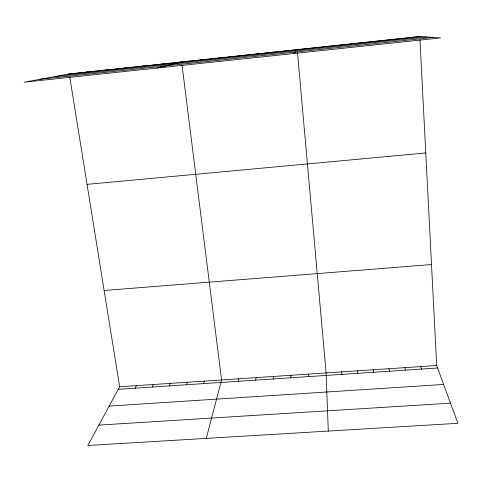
<?xml version="1.0" encoding="UTF-8"?>
<svg xmlns="http://www.w3.org/2000/svg" width="482" height="482" viewBox="0 0 482 482"><rect width="100%" height="100%" fill="white"/><g stroke="black" fill="none" stroke-linecap="round" stroke-linejoin="round"><path stroke-width="0.72" d="M308.468 376.605L308.498 374.116M290.803 377.786L290.965 375.291M273.216 378.954L273.499 376.466M255.701 380.123L256.111 377.629M238.265 381.292L238.801 378.792M206.272 438.391L221.557 379.949L182.1 65.642M203.615 383.6L204.392 381.099M186.401 384.75L187.293 382.244M169.254 385.895L170.273 383.383M152.185 387.034L153.318 384.522M135.189 388.167L136.436 385.654M69.751 76.849L119.626 386.781L87.826 445.488L457.9 423.304L436.698 365.525L419.943 39.476M294.128 53.49L297.207 49.598M257.876 53.948L258.316 53.749M238.415 56.02L239.012 55.81M219.051 58.087L219.798 57.864M199.777 60.148L200.669 59.907M156.849 68.089L181.636 61.937M161.5 64.233L162.693 63.961M142.497 66.263L143.835 65.974M123.585 68.281L125.067 67.974M104.763 70.288L106.383 69.968M86.025 72.288L87.79 71.957M67.378 74.282L420.659 36.566M54.605 76.62L426.498 36.963M39.976 79.295L433.216 37.421M87.055 184.365L425.775 152.969M104.13 290.489L431.504 264.558M119.626 386.781L436.698 365.525M118.265 389.299L437.602 367.983M109.167 406.085L443.639 384.437M98.87 425.106L450.507 403.151M402.054 38.403L402.777 38.476M384.395 40.289L384.967 40.38M366.808 42.169L367.242 42.271M420.714 366.591L421.503 369.061M404.796 367.664L405.464 370.128M388.944 368.724L389.492 371.194M373.146 369.784L373.58 372.261M357.409 370.839L357.728 373.315M297.466 52.508L326.115 372.935L328.284 431.071M341.732 371.887L341.937 374.369M69.281 73.933L24.1 82.205L440.548 37.921L419.792 36.512L69.281 73.933"/></g></svg>
